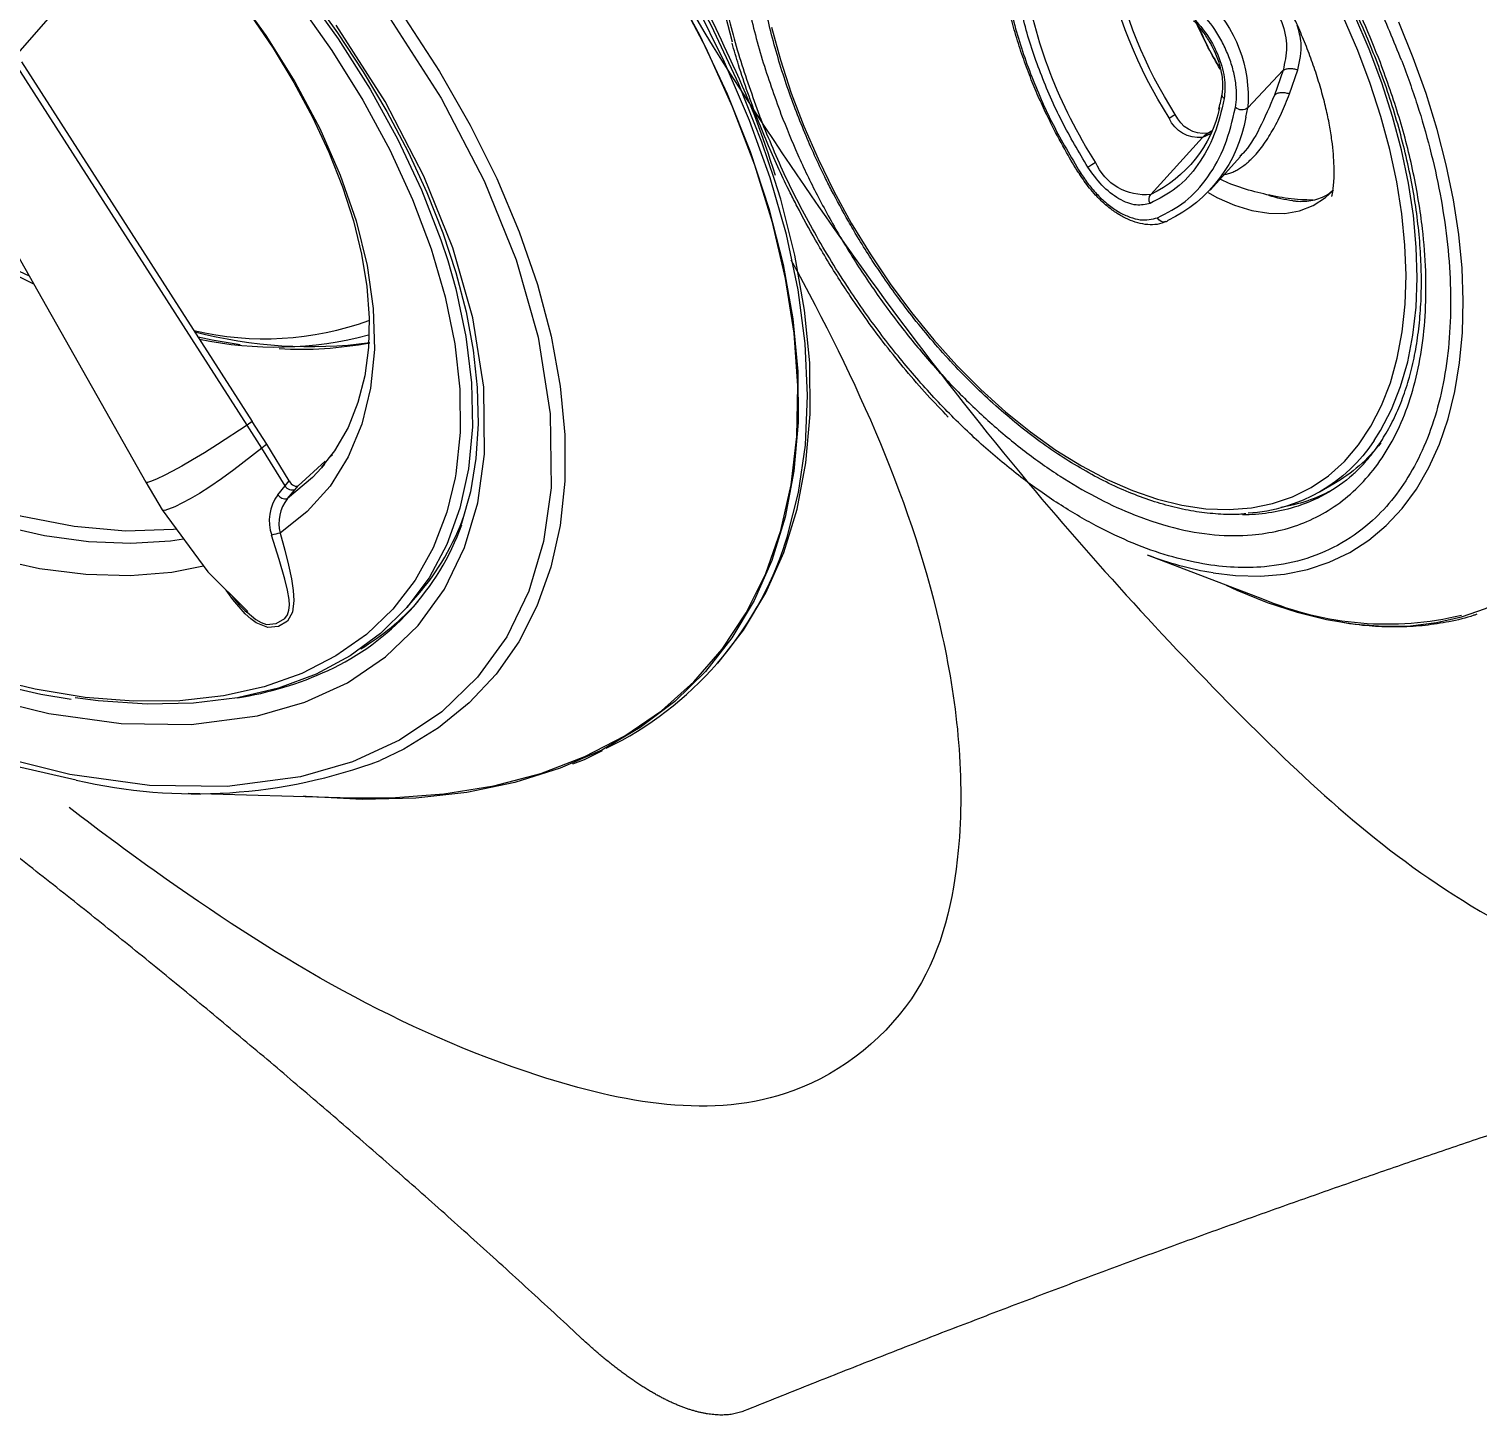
# Model space of a CAD drawing. Extents: x 528 to 612, y 788 to 934.
# Drawn here: x 598.074 to 601.722, y 871.432 to 874.921 of the extents above; entities that cross this region are included whole.
import ezdxf

# ---------------------------------------------------------------- set-up
doc = ezdxf.new("R2010")
doc.units = 0
doc.header["$MEASUREMENT"] = 0
doc.layers.add('1', color=4, linetype='Continuous')
doc.layers.add('JET', color=3, linetype='Continuous')

# ---------------------------------------------------------------- blocks, each defined once
blk = doc.blocks.new('5S-R_1644901')
at = {"layer": '1', "color": 4, "linetype": 'Continuous'}
for p, q in [((-0.1555, -0.1602), (-0.9137, -0.8059)), ((-0.724, -1.0295), (0.0521, -0.2903)), ((0.0859, -0.2861), (0.282, -0.3993)), ((0.0661, -0.2985), (-0.7129, -1.0405)), ((-0.9137, -0.8059), (-0.9744, -0.8599)), ((-0.7738, -1.0769), (-0.724, -1.0295)), ((-0.7617, -1.0869), (-0.7129, -1.0405)), ((-0.7129, -1.0405), (-0.724, -1.0295)), ((-1.6618, -1.0594), (-1.5953, -1.4659)), ((-0.8564, -1.1523), (-0.7738, -1.0769)), ((-0.8422, -1.1602), (-0.7617, -1.0869)), ((-0.7617, -1.0869), (-0.7738, -1.0769)), ((-0.8867, -1.1641), (-0.8606, -1.1787)), ((-0.8816, -1.1386), (-0.8564, -1.1523)), ((-0.8564, -1.1523), (-0.8422, -1.1602)), ((-0.8606, -1.1787), (-0.8497, -1.1847)), ((-0.8497, -1.1847), (-0.776, -1.2399)), ((-0.7836, -1.2397), (-0.7944, -1.2336)), ((-0.765, -1.2482), (-0.7568, -1.2543)), ((-1.0986, -1.5116), (-1.0625, -1.5324)), ((-1.0879, -2.3065), (-1.0783, -2.312))]:
    blk.add_line(p, q, dxfattribs=at)
at = {"layer": '1', "color": 3, "linetype": 'Continuous'}
blk.add_line((-0.1735, -1.42), (-0.2217, -1.4468), dxfattribs=at)
at = {"layer": '1', "color": 4, "linetype": 'Continuous', "flags": 128}
for points in [[(-1.6723, -0.7581), (-1.6613, -0.5432)], [(-1.5222, -0.4825), (-1.5321, -0.6772)], [(-0.2132, 1.0684), (-0.2723, 1.0217), (-0.386, 0.916), (-0.4949, 0.7982), (-0.5976, 0.6698), (-0.6927, 0.5327), (-0.7789, 0.3885), (-0.8552, 0.2393), (-0.9204, 0.0869), (-0.9738, -0.0665), (-1.0146, -0.2189), (-1.0422, -0.3683), (-1.0564, -0.5127), (-1.0569, -0.6502), (-1.0436, -0.779), (-1.0169, -0.8973), (-1.0146, -0.9035)], [(0.359, -1.1797), (0.1765, -1.3531), (-0.0069, -1.4986), (-0.1875, -1.6156), (-0.3681, -1.7071), (-0.5515, -1.7734), (-0.7341, -1.8107), (-0.8705, -1.8177), (-1, -1.8051), (-1.1237, -1.7723), (-1.2374, -1.7195), (-1.34, -1.6474), (-1.4303, -1.5566), (-1.5059, -1.4508), (-1.5681, -1.3291), (-1.627, -1.1523), (-1.6613, -0.9603), (-1.6723, -0.7581)], [(0.584, -1.8576), (0.4548, -1.9629), (0.324, -2.0581), (0.1924, -2.1425), (0.0605, -2.2158), (-0.0708, -2.2776), (-0.2009, -2.3275), (-0.329, -2.3652), (-0.4544, -2.3905), (-0.5765, -2.4034), (-0.6945, -2.4036), (-0.8079, -2.3913), (-0.916, -2.3665), (-1.0183, -2.3293), (-1.1141, -2.28), (-1.2029, -2.2187), (-1.2843, -2.1459), (-1.3579, -2.0619), (-1.4231, -1.9672), (-1.4797, -1.8623), (-1.5273, -1.7478), (-1.5658, -1.6243), (-1.5948, -1.4925), (-1.6142, -1.3531), (-1.6149, -1.3461)], [(-1.5321, -0.6772), (-1.5222, -0.8603), (-1.4911, -1.0342), (-1.4377, -1.1942), (-1.3814, -1.3044), (-1.313, -1.4003), (-1.2312, -1.4825), (-1.1383, -1.5478), (-1.0353, -1.5956), (-0.9233, -1.6253), (-0.8061, -1.6367), (-0.6825, -1.6304), (-0.5172, -1.5966), (-0.3511, -1.5366), (-0.1875, -1.4537), (-0.024, -1.3477), (0.1421, -1.216), (0.3074, -1.0589)], [(0.3469, -0.951), (0.2423, -1.0599), (0.1345, -1.16), (0.0243, -1.2505), (-0.0876, -1.3308), (-0.2002, -1.4001), (-0.3127, -1.4581), (-0.4242, -1.5042), (-0.534, -1.5381), (-0.6411, -1.5595), (-0.7447, -1.5684), (-0.7553, -1.5686)], [(-1.6837, -0.7765), (-1.6788, -0.6337), (-1.6641, -0.4862), (-1.6399, -0.3349), (-1.6061, -0.1809), (-1.5631, -0.0251), (-1.5111, 0.1315), (-1.4505, 0.2879), (-1.3815, 0.4429), (-1.3048, 0.5957), (-1.2427, 0.7077)], [(-1.1059, 0.6292), (-1.1815, 0.4905), (-1.2096, 0.4344), (-1.2536, 0.3404), (-1.2954, 0.2423), (-1.3359, 0.137), (-1.3732, 0.0273), (-1.4063, -0.0851), (-1.4344, -0.1991), (-1.4569, -0.3133), (-1.4735, -0.4268), (-1.4838, -0.5386), (-1.4876, -0.6481), (-1.4856, -0.7257)], [(-1.5953, -1.4659), (-1.5766, -1.5634), (-1.5421, -1.6921), (-1.498, -1.812), (-1.4447, -1.9223), (-1.3825, -2.0224), (-1.3115, -2.1118), (-1.2324, -2.19), (-1.1454, -2.2564), (-1.0512, -2.3109), (-0.9502, -2.353), (-0.8429, -2.3824), (-0.7301, -2.3992), (-0.6122, -2.4031), (-0.49, -2.3941), (-0.3642, -2.3723), (-0.2355, -2.3378), (-0.1045, -2.2908), (0.0279, -2.2316), (0.1611, -2.1605), (0.2943, -2.0778), (0.4268, -1.9841), (0.5578, -1.8799)], [(0.7472, -0.1679), (0.6811, -0.3012), (0.607, -0.4309), (0.5259, -0.5558), (0.4385, -0.6747), (0.3456, -0.7864), (0.2482, -0.8897), (0.1473, -0.9838), (0.0437, -1.0676), (-0.0614, -1.1404), (-0.167, -1.2013), (-0.272, -1.2499), (-0.3756, -1.2856), (-0.4765, -1.3081), (-0.5739, -1.3172), (-0.6668, -1.3127), (-0.7542, -1.2948), (-0.8353, -1.2635), (-0.9094, -1.2193), (-0.9756, -1.1625)], [(0.637, -0.3769), (0.5647, -0.4947), (0.5339, -0.541), (0.4809, -0.6157), (0.4237, -0.6903), (0.3602, -0.7664), (0.2921, -0.8413), (0.2202, -0.9134), (0.1453, -0.9813), (0.0683, -1.0442), (-0.0102, -1.1011), (-0.0893, -1.1515), (-0.1685, -1.1948), (-0.2471, -1.2308), (-0.3246, -1.2591), (-0.4005, -1.2796), (-0.4743, -1.2921), (-0.5458, -1.2966), (-0.615, -1.2927), (-0.6818, -1.2801), (-0.7464, -1.2579), (-0.7927, -1.2333)], [(0.7571, -0.4463), (0.675, -0.5808), (0.6404, -0.6335), (0.5809, -0.7189), (0.5169, -0.8046), (0.446, -0.8928), (0.3698, -0.9804), (0.2891, -1.0659), (0.2048, -1.1479), (0.1175, -1.2252), (0.028, -1.297), (-0.063, -1.3625), (-0.1551, -1.4214), (-0.2474, -1.4729), (-0.3396, -1.5168), (-0.4312, -1.5528), (-0.5216, -1.5807), (-0.6104, -1.6002), (-0.6974, -1.6111), (-0.7823, -1.6133), (-0.8649, -1.6064), (-0.8764, -1.6041)], [(-0.2217, -1.4468), (-0.2875, -1.4801), (-0.4007, -1.5282), (-0.5121, -1.564), (-0.621, -1.5872), (-0.7264, -1.5976), (-0.8277, -1.5952), (-0.9239, -1.58), (-1.0145, -1.552), (-1.0987, -1.5116), (-1.1758, -1.4589), (-1.2453, -1.3944), (-1.3066, -1.3187), (-1.3593, -1.2322), (-1.403, -1.1356), (-1.4373, -1.0297), (-1.462, -0.9153), (-1.4769, -0.7932), (-1.4805, -0.7343)], [(-0.9744, -0.8599), (-1.1057, -1.0024), (-1.1848, -1.1199)], [(-0.5291, -0.9742), (-0.531, -0.9028), (-0.5305, -0.8668)], [(-0.8422, -1.1602), (-0.8453, -1.1632), (-0.8479, -1.1666), (-0.85, -1.1702), (-0.8514, -1.1737), (-0.852, -1.177), (-0.8519, -1.1801), (-0.8511, -1.1827), (-0.8496, -1.1848)], [(-1.4056, -1.9967), (-1.3895, -2.0229), (-1.3587, -2.0635)], [(-1.0783, -2.312), (-0.9939, -2.3546), (-0.8913, -2.392), (-0.7827, -2.4169), (-0.6689, -2.4292), (-0.5504, -2.429), (-0.4279, -2.4161), (-0.3019, -2.3906), (-0.1734, -2.3528), (-0.0428, -2.3027), (0.089, -2.2407), (0.135, -2.2164)]]:
    blk.add_lwpolyline(points, dxfattribs=at)
at = {"layer": '1', "color": 3, "linetype": 'Continuous', "flags": 128}
for points in [[(0.3569, -1.225), (0.2418, -1.3358), (0.124, -1.4373), (0.0043, -1.5289), (-0.1166, -1.61), (-0.2379, -1.68), (-0.3588, -1.7385), (-0.4786, -1.7852), (-0.5964, -1.8196), (-0.7114, -1.8417), (-0.823, -1.8512), (-0.9305, -1.8481), (-1.033, -1.8325), (-1.13, -1.8043), (-1.2208, -1.7638), (-1.3048, -1.7113), (-1.3815, -1.6471), (-1.4505, -1.5716), (-1.4894, -1.5188)], [(-0.7566, -2.4167), (-0.7436, -2.4183), (-0.6276, -2.4251), (-0.5073, -2.4194), (-0.3832, -2.4011), (-0.2561, -2.3702), (-0.1265, -2.327), (0.0047, -2.2718), (0.1368, -2.2047), (0.2692, -2.1262), (0.4011, -2.0367), (0.5318, -1.9367)], [(-0.7553, -1.5686), (-0.8441, -1.5645), (-0.9385, -1.548), (-1.0272, -1.5189), (-1.1095, -1.4776), (-1.1848, -1.4242), (-1.2525, -1.3593), (-1.3121, -1.2832), (-1.3631, -1.1967), (-1.4051, -1.1002), (-1.4379, -0.9947), (-1.4612, -0.8808), (-1.4748, -0.7595), (-1.4785, -0.6316), (-1.4725, -0.4982)], [(-1.0938, -0.9893), (-1.1244, -0.9133), (-1.1526, -0.8121), (-1.1706, -0.7023), (-1.1782, -0.5851), (-1.1754, -0.4615), (-1.162, -0.3328), (-1.1384, -0.2003), (-1.1047, -0.0653), (-1.0612, 0.071), (-1.0084, 0.2071), (-0.9468, 0.3417), (-0.877, 0.4735), (-0.7996, 0.6012), (-0.7156, 0.7235), (-0.6256, 0.8393), (-0.5306, 0.9474), (-0.4315, 1.0467), (-0.3292, 1.1363), (-0.2248, 1.2152)], [(-1.0368, -0.927), (-1.0475, -0.8958), (-1.0728, -0.7983), (-1.0885, -0.6931), (-1.0946, -0.581), (-1.0908, -0.4632), (-1.0774, -0.3407), (-1.0544, -0.2147), (-1.022, -0.0865), (-0.9806, 0.0428), (-0.9304, 0.172), (-0.8721, 0.2999), (-0.8061, 0.4251), (-0.7331, 0.5466), (-0.6538, 0.6632), (-0.5689, 0.7738), (-0.4792, 0.8773), (-0.3856, 0.9728), (-0.289, 1.0593), (-0.2185, 1.1152)], [(1.1321, 0.9442), (1.135, 0.8463), (1.13, 0.7117), (1.1151, 0.5724), (1.0904, 0.4295), (1.0561, 0.284), (1.0124, 0.137), (0.9597, -0.0104), (0.8983, -0.157), (0.8289, -0.3016), (0.7517, -0.4433), (0.6676, -0.581), (0.577, -0.7135), (0.4808, -0.8399), (0.3795, -0.9592), (0.274, -1.0705), (0.1652, -1.173), (0.0537, -1.2659), (-0.0594, -1.3484), (-0.1735, -1.42)], [(0.135, -2.2164), (0.2214, -2.1671), (0.3536, -2.0823), (0.4849, -1.9868), (0.6146, -1.8811), (0.7419, -1.7658), (0.8662, -1.6414), (0.9868, -1.5087), (1.1031, -1.3685), (1.2143, -1.2214), (1.32, -1.0683), (1.4194, -0.9099), (1.5122, -0.7473), (1.5977, -0.5812), (1.6755, -0.4126), (1.7452, -0.2424), (1.8064, -0.0715), (1.8588, 0.0991), (1.902, 0.2686), (1.9359, 0.4359), (1.9602, 0.6003), (1.9748, 0.7607), (1.9797, 0.9163)], [(-0.724, -1.0295), (-0.7863, -0.9659), (-0.8127, -0.9375), (-0.8361, -0.9114), (-0.8565, -0.8878), (-0.8738, -0.8667), (-0.8882, -0.8483), (-0.8997, -0.8326), (-0.9082, -0.8198), (-0.9132, -0.8107), (-0.9139, -0.8061), (-0.9136, -0.8061)], [(-0.7738, -1.0769), (-0.8413, -1.0183), (-0.8696, -0.9916), (-0.8944, -0.9669), (-0.9158, -0.9443), (-0.9339, -0.9238), (-0.9607, -0.8896), (-0.9743, -0.8663), (-0.9748, -0.8604), (-0.974, -0.8603)], [(-0.9756, -1.1625), (-1.0152, -1.1821), (-1.0509, -1.1987), (-1.0828, -1.2122), (-1.1111, -1.2224), (-1.1354, -1.2288), (-1.1648, -1.2312), (-1.1895, -1.223), (-1.2073, -1.2029), (-1.2147, -1.1772), (-1.2084, -1.1465), (-1.2013, -1.1314), (-1.1915, -1.1151), (-1.1622, -1.0772), (-1.1424, -1.0568)], [(-1.187, -1.1186), (-1.2008, -1.1435), (-1.2058, -1.1585), (-1.2075, -1.1721), (-1.2009, -1.1961), (-1.1842, -1.2149), (-1.1737, -1.2196), (-1.1615, -1.2211), (-1.149, -1.2199), (-1.1349, -1.2164), (-1.1129, -1.2083), (-1.0866, -1.1964), (-1.0411, -1.1731), (-0.9847, -1.1427)], [(-0.7944, -1.2336), (-0.8225, -1.2159), (-0.8867, -1.1641)]]:
    blk.add_lwpolyline(points, dxfattribs=at)
at = {"layer": '1', "color": 4, "linetype": 'Continuous'}
for centre, radius, start, end in [((1.7453, -1.019), 2.2982, 142.3631, 165.2595), ((-0.3538, -0.8251), 1.3307, 177.9081, 211.4198), ((0.3792, -0.8882), 0.9136, 178.8794, 205.8641), ((0.6269, -0.9298), 1.1478, 176.2823, 198.4713), ((-1.0112, -1.2158), 0.2009, 135.6882, 151.035), ((0.3868, -0.9529), 0.9144, 187.4709, 201.868), ((-0.9292, -1.2384), 0.1106, 64.4798, 120.1057), ((-1.1039, -1.2098), 0.1368, 20.2576, 29.3854), ((-0.9328, -1.2547), 0.1016, 63.0494, 114.898), ((-0.8655, -1.1551), 0.0231, 134.4016, 202.9437), ((-0.8411, -1.1682), 0.0221, 133.9241, 208.3905), ((-0.7681, -0.9704), 0.6451, 215.6745, 261.1005), ((-0.747, -0.9889), 0.6403, 221.9975, 238.7154), ((-0.7441, -0.9776), 0.6397, 240.1475, 261.0659), ((-0.7676, -0.336), 2.0793, 304.6514, 311.6738), ((-0.6507, -1.5491), 0.874, 216.7319, 263.0428), ((-0.8376, -0.3571), 2.1029, 297.8553, 306.5478)]:
    blk.add_arc(centre, radius, start, end, dxfattribs=at)
at = {"layer": '1', "color": 3, "linetype": 'Continuous'}
for centre, radius, start, end in [((1.6942, -0.9876), 2.2275, 142.4514, 165.2151), ((0.2532, -0.8853), 0.7697, 177.5874, 210.9148), ((-0.5947, -0.8457), 0.8587, 199.7496, 215.6854)]:
    blk.add_arc(centre, radius, start, end, dxfattribs=at)
blk = doc.blocks.new('3Dir_1645101')
at = {"layer": '1', "color": 3, "linetype": 'Continuous', "lineweight": 25}
for p, q in [((1.3004, 0.2871), (1.0602, 0.4836)), ((0.2761, 0.0254), (0.2166, -0.1591)), ((1.1378, -0.012), (1.1378, 0.0295)), ((0.3054, -0.2179), (0.3415, -0.1099)), ((0.2139, -0.1755), (0.2138, -0.1868)), ((0.2139, -0.1755), (0.215, -0.1853)), ((0.2184, -0.1806), (0.2166, -0.1591)), ((0.3052, -0.2168), (0.3041, -0.2214)), ((0.2263, -0.2789), (0.2084, -0.2947)), ((0.468, -0.2772), (0.4712, -0.2816)), ((0.2084, -0.2947), (0.1707, -0.4188)), ((0.1707, -0.4188), (0.2142, -0.369)), ((0.2303, -0.4034), (0.1877, -0.4518))]:
    blk.add_line(p, q, dxfattribs=at)
at = {"layer": '1', "color": 3, "linetype": 'Continuous', "lineweight": 25, "flags": 128}
for points in [[(-1.2617, 0.3706), (-1.2252, 0.4115), (-1.1743, 0.4603), (-1.1174, 0.5068), (-1.0548, 0.5508), (-0.9867, 0.5921), (-0.9136, 0.6303), (-0.8359, 0.6654), (-0.754, 0.6971), (-0.6682, 0.7253), (-0.5813, 0.7493)], [(-0.5639, 0.6446), (-0.4809, 0.6663), (-0.3952, 0.6842), (-0.3073, 0.6982), (-0.2178, 0.7081), (-0.1272, 0.714), (-0.0361, 0.7157), (0.0549, 0.7133), (0.1454, 0.7068), (0.2347, 0.6962), (0.3222, 0.6816), (0.4075, 0.6631), (0.4901, 0.6408), (0.5693, 0.6148), (0.6448, 0.5853), (0.716, 0.5525), (0.7826, 0.5165), (0.844, 0.4776), (0.9, 0.4361), (0.9502, 0.3922), (0.9942, 0.3461), (1.0319, 0.2982), (1.0629, 0.2487), (1.0871, 0.198), (1.1043, 0.1463), (1.1144, 0.094), (1.1175, 0.0414), (1.1133, -0.0111), (1.102, -0.0633), (1.0837, -0.1149), (1.0584, -0.1654), (1.0263, -0.2147), (0.9877, -0.2623), (0.9426, -0.3081), (0.8915, -0.3517), (0.8346, -0.3928), (0.7724, -0.4312), (0.705, -0.4667), (0.6331, -0.499), (0.557, -0.5279), (0.4772, -0.5534), (0.3942, -0.5751), (0.3085, -0.593), (0.2206, -0.607), (0.1311, -0.6169)], [(0.3062, -0.7191), (0.2101, -0.7319)], [(1.1815, 0.3627), (1.2153, 0.317), (1.2477, 0.2632), (1.2732, 0.2082), (1.2917, 0.1523), (1.3031, 0.0957), (1.3073, 0.0388), (1.3043, -0.0182), (1.2941, -0.0748), (1.2768, -0.1309), (1.2524, -0.1861), (1.2211, -0.2401), (1.1831, -0.2926), (1.1385, -0.3434), (1.0876, -0.3922), (1.0307, -0.4388), (0.9681, -0.4828), (0.9, -0.524), (0.827, -0.5623), (0.7492, -0.5973), (0.6673, -0.6291), (0.5816, -0.6572), (0.4925, -0.6817), (0.4005, -0.7024), (0.3062, -0.7191)], [(1.2242, 0.3495), (1.2485, 0.3321), (1.3133, 0.2816), (1.3722, 0.2286), (1.4248, 0.1736), (1.471, 0.1166), (1.5106, 0.058), (1.5435, -0.002), (1.5693, -0.0631), (1.5881, -0.125), (1.5998, -0.1876), (1.6043, -0.2504), (1.6016, -0.3133), (1.5917, -0.3759), (1.5747, -0.4381), (1.5506, -0.4994), (1.5195, -0.5597), (1.4816, -0.6187), (1.437, -0.6761), (1.3859, -0.7316), (1.3286, -0.7851), (1.2653, -0.8363), (1.1962, -0.885), (1.1218, -0.9309)], [(0.3547, 0.0204), (0.3554, 0.0241), (0.3553, 0.0262)], [(0.344, -0.102), (0.3655, -0.1152), (0.4049, -0.144), (0.4383, -0.1753), (0.4652, -0.2086), (0.4853, -0.2434), (0.4981, -0.2794), (0.5037, -0.316), (0.5018, -0.3527), (0.4958, -0.3792)], [(1.0936, -0.1551), (1.08, -0.1812), (1.0479, -0.2314), (1.009, -0.28), (0.9637, -0.3267), (0.9122, -0.3712), (0.8548, -0.4133), (0.7918, -0.4526), (0.7237, -0.4889), (0.6509, -0.5221), (0.5738, -0.5518), (0.4929, -0.578), (0.4086, -0.6004), (0.3216, -0.6189), (0.2324, -0.6335), (0.1414, -0.6439)]]:
    blk.add_lwpolyline(points, dxfattribs=at)
at = {"layer": '1', "color": 3, "linetype": 'Continuous', "lineweight": 25}
for centre, radius, start, end in [((0.5409, -0.1585), 0.8259, 39.1368, 51.0373), ((0.8157, -0.3509), 0.8013, 16.2602, 52.7787), ((0.6906, -0.0014), 0.4609, 13.1677, 29.5607), ((0.7264, 0.0295), 0.411, 333.3172, 26.3554), ((0.1481, 0.1525), 0.00694, 151.625, 182.4367), ((0.3875, 0.1021), 0.2507, 173.9021, 179.1376), ((0.7358, -0.0135), 0.4138, 1.9823, 20.7391), ((0.0739, -1.1285), 1.236, 87.0825, 110.5036), ((0.1527, -0.0276), 0.1344, 23.2181, 96.7872), ((0.7471, 0.0137), 0.4024, 348.6725, 12.9026), ((0.295, 0.0177), 0.0204, 89.7731, 157.9153), ((0.3379, 0.0222), 0.0178, 13.0451, 97.0359), ((-0.0382, 0.0006), 0.3153, 312.0381, 4.5158), ((0.0031, -0.0059), 0.3526, 309.2732, 4.2838), ((0.7254, -0.0103), 0.4124, 337.7541, 359.7643), ((0.0749, -1.2601), 1.151, 87.1346, 109.1603), ((0.0753, -1.2806), 1.1537, 87.172, 108.148), ((1.0442, -0.1294), 0.912, 178.8098, 179.9312), ((0.1415, -0.2066), 0.0788, 23.2181, 96.7872), ((0.142, -0.1911), 0.0812, 23.2181, 96.7872), ((0.2684, -0.176), 0.0545, 161.9732, 179.5197), ((0.1535, -0.2661), 0.0123, 63.5317, 126.7838), ((0.2163, -0.4637), 0.3133, 36.5336, 47.8723), ((0.0796, -1.5181), 1.2353, 89.544, 95.269), ((0.1842, -0.2913), 0.0245, 351.994, 69.5694), ((0.0171, -0.017), 0.3372, 253.0162, 304.5699)]:
    blk.add_arc(centre, radius, start, end, dxfattribs=at)
for points, knots in [([(-0.0433, 0.8152), (-0.0756, 0.8148), (-0.1209, 0.8143), (-0.1874, 0.8109), (-0.2437, 0.8068), (-0.3103, 0.8001), (-0.3795, 0.7909), (-0.4509, 0.779), (-0.5177, 0.7658), (-0.5599, 0.7554), (-0.5785, 0.7508)], [0, 0, 0, 0, 0.175974, 0.246647, 0.363913, 0.485352, 0.615317, 0.750612, 0.889949, 1, 1, 1, 1]), ([(0.2983, -0.6903), (0.337, -0.6837), (0.4142, -0.6705), (0.5277, -0.6424), (0.6385, -0.6082), (0.7464, -0.5664), (0.8482, -0.518), (0.9428, -0.4628), (1.0278, -0.402), (1.102, -0.3359), (1.164, -0.2658), (1.2128, -0.1928), (1.2483, -0.1179), (1.2724, -0.0348), (1.2803, 0.0557), (1.2675, 0.1514), (1.2377, 0.236), (1.1971, 0.3099), (1.1491, 0.3755), (1.0896, 0.4395), (1.0172, 0.5018), (0.9334, 0.5605), (0.8378, 0.6151), (0.7324, 0.6642), (0.6179, 0.707), (0.4964, 0.7429), (0.3701, 0.771), (0.2403, 0.7915), (0.0964, 0.8054), (-0.0604, 0.8098), (-0.2264, 0.8031), (-0.3327, 0.789), (-0.385, 0.782)], [0, 0, 0, 0, 0.029125, 0.058252, 0.089125, 0.120002, 0.152161, 0.184325, 0.217169, 0.250017, 0.282861, 0.315709, 0.347868, 0.380033, 0.42117, 0.461186, 0.5, 0.529124, 0.558252, 0.589125, 0.620002, 0.652161, 0.684325, 0.717169, 0.750017, 0.782861, 0.815709, 0.847868, 0.880033, 0.92117, 0.961187, 1, 1, 1, 1]), ([(0.5093, 0.7465), (0.4845, 0.7527), (0.4336, 0.7654), (0.3547, 0.7809), (0.2751, 0.7936), (0.1991, 0.8029), (0.1326, 0.8088), (0.0724, 0.8125), (0.0157, 0.8148), (-0.0237, 0.8151), (-0.0433, 0.8152)], [0, 0, 0, 0, 0.142248, 0.291662, 0.437987, 0.577315, 0.700524, 0.792414, 0.896267, 1, 1, 1, 1]), ([(0.2983, -0.6903), (0.246, -0.6973), (0.1397, -0.7114), (-0.0263, -0.7181), (-0.183, -0.7137), (-0.327, -0.6998), (-0.4568, -0.6793), (-0.5831, -0.6512), (-0.7046, -0.6153), (-0.8191, -0.5725), (-0.9245, -0.5234), (-1.0201, -0.4688), (-1.1129, -0.4038), (-1.1982, -0.3276), (-1.27, -0.2411), (-1.3217, -0.1519), (-1.3542, -0.0597), (-1.367, 0.036), (-1.359, 0.1265), (-1.335, 0.2096), (-1.2995, 0.2845), (-1.2507, 0.3575), (-1.1887, 0.4276), (-1.1145, 0.4937), (-1.0295, 0.5545), (-0.9348, 0.6097), (-0.8222, 0.6633), (-0.6903, 0.7124), (-0.5407, 0.7545), (-0.4364, 0.7729), (-0.385, 0.782)], [0, 0, 0, 0, 0.038816, 0.0788356, 0.1199757, 0.1521421, 0.1843035, 0.2171543, 0.25, 0.2828508, 0.3156966, 0.3478629, 0.3800243, 0.4211688, 0.4611874, 0.5, 0.5388171, 0.5788356, 0.6199757, 0.6521421, 0.6843035, 0.7171543, 0.75, 0.7828508, 0.8156966, 0.8478629, 0.8800243, 0.9211688, 0.9611862, 1, 1, 1, 1]), ([(0.2756, -0.6413), (0.239, -0.6464), (0.1659, -0.6565), (0.0516, -0.6644), (-0.0658, -0.6666), (-0.1868, -0.6618), (-0.3081, -0.6502), (-0.4292, -0.631), (-0.5472, -0.6048), (-0.6606, -0.5713), (-0.7674, -0.5313), (-0.8658, -0.4855), (-0.9551, -0.4345), (-1.0417, -0.3738), (-1.1213, -0.3028), (-1.1883, -0.222), (-1.2326, -0.1456), (-1.2595, -0.0749), (-1.2738, -0.0089), (-1.2774, 0.0588), (-1.2693, 0.1287), (-1.249, 0.1987), (-1.2159, 0.2686), (-1.1703, 0.3367), (-1.1124, 0.4022), (-1.0432, 0.4639), (-0.9638, 0.5207), (-0.8755, 0.5722), (-0.7703, 0.6222), (-0.6472, 0.668), (-0.5076, 0.7073), (-0.4102, 0.7245), (-0.3623, 0.733)], [0, 0, 0, 0, 0.029125, 0.058252, 0.089124, 0.120002, 0.152161, 0.184325, 0.217169, 0.250017, 0.282861, 0.315709, 0.347868, 0.380033, 0.42117, 0.461185, 0.5, 0.529123, 0.558252, 0.589124, 0.620002, 0.652161, 0.684325, 0.717169, 0.750017, 0.782861, 0.815709, 0.847868, 0.880033, 0.92117, 0.961187, 1, 1, 1, 1]), ([(-0.3623, 0.733), (-0.3257, 0.7381), (-0.2526, 0.7482), (-0.1382, 0.7561), (-0.0209, 0.7583), (0.1001, 0.7536), (0.2215, 0.7419), (0.3425, 0.7228), (0.4605, 0.6965), (0.5739, 0.663), (0.6807, 0.6231), (0.7792, 0.5772), (0.8684, 0.5263), (0.955, 0.4655), (1.0347, 0.3945), (1.1017, 0.3137), (1.1459, 0.2373), (1.1728, 0.1666), (1.1871, 0.1007), (1.1907, 0.0329), (1.1826, -0.037), (1.1623, -0.107), (1.1292, -0.1769), (1.0837, -0.245), (1.0257, -0.3105), (0.9565, -0.3722), (0.8771, -0.429), (0.7888, -0.4805), (0.6837, -0.5305), (0.5605, -0.5763), (0.4209, -0.6156), (0.3235, -0.6328), (0.2756, -0.6413)], [0, 0, 0, 0, 0.029125, 0.058252, 0.089124, 0.120002, 0.152161, 0.184325, 0.217169, 0.250017, 0.282861, 0.315709, 0.347868, 0.380033, 0.42117, 0.461185, 0.5, 0.529123, 0.558252, 0.589124, 0.620002, 0.652161, 0.684325, 0.717169, 0.750017, 0.782861, 0.815709, 0.847868, 0.880033, 0.92117, 0.961187, 1, 1, 1, 1]), ([(-0.0433, 0.7197), (-0.0736, 0.7193), (-0.1159, 0.7188), (-0.178, 0.7154), (-0.2304, 0.7113), (-0.2924, 0.7046), (-0.3566, 0.6955), (-0.4227, 0.6837), (-0.4893, 0.6693), (-0.5558, 0.6522), (-0.6214, 0.6323), (-0.6854, 0.6098), (-0.7474, 0.5848), (-0.807, 0.5573), (-0.8637, 0.5274), (-0.9173, 0.4953), (-0.9674, 0.4611), (-1.0137, 0.4248), (-1.0561, 0.3866), (-1.0943, 0.3466), (-1.1279, 0.3049), (-1.156, 0.2637), (-1.1704, 0.236), (-1.1771, 0.2231)], [0, 0, 0, 0, 0.059741, 0.083635, 0.123283, 0.164312, 0.208193, 0.253846, 0.300834, 0.348809, 0.397526, 0.446809, 0.496527, 0.546584, 0.596913, 0.647466, 0.698217, 0.749152, 0.800275, 0.851608, 0.90319, 0.955086, 1, 1, 1, 1]), ([(1.0929, 0.2174), (1.0906, 0.2225), (1.0813, 0.2433), (1.0595, 0.2786), (1.0275, 0.323), (0.99, 0.3658), (0.9477, 0.4069), (0.9007, 0.4461), (0.8493, 0.4832), (0.7936, 0.518), (0.7341, 0.5505), (0.671, 0.5804), (0.6047, 0.6077), (0.5356, 0.6321), (0.4641, 0.6536), (0.3909, 0.6722), (0.3167, 0.6875), (0.2432, 0.6997), (0.1738, 0.7084), (0.113, 0.7139), (0.0569, 0.7174), (0.0063, 0.7194), (-0.0281, 0.7196), (-0.0433, 0.7197)], [0, 0, 0, 0, 0.017721, 0.071155, 0.124626, 0.178112, 0.231592, 0.285049, 0.338467, 0.391831, 0.445123, 0.498325, 0.551409, 0.604332, 0.657022, 0.70935, 0.761063, 0.811595, 0.859346, 0.900335, 0.932571, 0.970029, 1, 1, 1, 1]), ([(0.0797, 0.1571), (0.054, 0.1567), (0.018, 0.1562), (-0.0347, 0.1528), (-0.0792, 0.1488), (-0.1316, 0.1421), (-0.1856, 0.133), (-0.2407, 0.1214), (-0.2959, 0.1072), (-0.3495, 0.0908), (-0.3833, 0.078), (-0.3998, 0.0718)], [0, 0, 0, 0, 0.151387, 0.212132, 0.31284, 0.416974, 0.528252, 0.643894, 0.762783, 0.884033, 1, 1, 1, 1]), ([(-0.3927, 0.0696), (-0.3528, 0.0837), (-0.2727, 0.112), (-0.1387, 0.1389), (0.0005, 0.1543), (0.0945, 0.1529), (0.1411, 0.1522)], [0, 0, 0, 0, 0.2482384, 0.5, 0.7517616, 1, 1, 1, 1]), ([(0.142, 0.1557), (0.1407, 0.1558), (0.12, 0.157), (0.0992, 0.157), (0.0797, 0.1571)], [0, 0, 0, 0, 0.060343, 1, 1, 1, 1]), ([(0.1411, 0.1522), (0.1532, 0.1513), (0.1772, 0.1496), (0.2123, 0.1424), (0.2456, 0.1318), (0.2755, 0.1174), (0.3003, 0.1001), (0.3253, 0.0749), (0.3316, 0.0537), (0.3357, 0.0398)], [0, 0, 0, 0, 0.12101, 0.242056, 0.37122, 0.500455, 0.629619, 0.758853, 1, 1, 1, 1]), ([(0.3545, 0.0262), (0.3542, 0.0299), (0.3533, 0.0414), (0.3453, 0.0597), (0.3317, 0.0802), (0.3133, 0.0986), (0.2912, 0.1146), (0.2663, 0.1279), (0.2388, 0.1388), (0.2118, 0.1465), (0.1864, 0.1514), (0.1641, 0.1546), (0.1493, 0.1551), (0.1419, 0.1553)], [0, 0, 0, 0, 0.05236, 0.159096, 0.266828, 0.374256, 0.480102, 0.58337, 0.682684, 0.78612, 0.861973, 0.931219, 1, 1, 1, 1]), ([(1.6016, -0.1619), (1.6012, -0.1593), (1.5974, -0.1356), (1.5843, -0.0931), (1.5623, -0.0347), (1.5349, 0.0209), (1.5018, 0.0753), (1.4702, 0.1204), (1.4477, 0.1466), (1.4399, 0.1556)], [0, 0, 0, 0, 0.023451, 0.212456, 0.38553, 0.559109, 0.733154, 0.907591, 1, 1, 1, 1]), ([(0.1382, 0.1287), (0.0938, 0.1294), (0.0044, 0.1307), (-0.1281, 0.1161), (-0.2556, 0.0905), (-0.3319, 0.0635), (-0.3697, 0.0502)], [0, 0, 0, 0, 0.248238, 0.5, 0.751762, 1, 1, 1, 1]), ([(0.2951, 0.0381), (0.2917, 0.0493), (0.2847, 0.0723), (0.2483, 0.1017), (0.1974, 0.1227), (0.1575, 0.1268), (0.1382, 0.1287)], [0, 0, 0, 0, 0.241904, 0.5, 0.758096, 1, 1, 1, 1]), ([(0.159, -0.2551), (0.1822, -0.2332), (0.2288, -0.1892), (0.2732, -0.1156), (0.2985, -0.0391), (0.2962, 0.0125), (0.2951, 0.0381)], [0, 0, 0, 0, 0.248238, 0.5, 0.751762, 1, 1, 1, 1]), ([(0.3357, 0.0398), (0.3369, 0.0129), (0.3393, -0.0413), (0.3127, -0.1217), (0.2661, -0.1991), (0.2171, -0.2453), (0.1927, -0.2683)], [0, 0, 0, 0, 0.248238, 0.5, 0.751762, 1, 1, 1, 1]), ([(1.1415, -0.0602), (1.1409, -0.0646), (1.1378, -0.0841), (1.1265, -0.1185), (1.1078, -0.1631), (1.0834, -0.2067), (1.054, -0.2493), (1.0195, -0.2907), (0.98, -0.3306), (0.9359, -0.3691), (0.8871, -0.4058), (0.8341, -0.4407), (0.7769, -0.4734), (0.7159, -0.5039), (0.6515, -0.532), (0.5839, -0.5576), (0.5136, -0.5804), (0.4411, -0.6004), (0.367, -0.6174), (0.2924, -0.6314), (0.2195, -0.6421), (0.153, -0.6494), (0.0943, -0.654), (0.0305, -0.6575), (-0.015, -0.658), (-0.0433, -0.6583)], [0, 0, 0, 0, 0.013958, 0.062301, 0.11018, 0.157639, 0.204763, 0.25164, 0.298349, 0.34495, 0.391485, 0.437977, 0.484435, 0.530859, 0.57724, 0.62355, 0.669744, 0.715742, 0.761397, 0.806417, 0.850101, 0.890235, 0.922261, 0.95144, 1, 1, 1, 1]), ([(0.4921, -0.3226), (0.4866, -0.3134), (0.4706, -0.2863), (0.4382, -0.2448), (0.3955, -0.1988), (0.359, -0.1654), (0.3357, -0.1492), (0.3297, -0.145)], [0, 0, 0, 0, 0.132071, 0.389914, 0.649076, 0.909353, 1, 1, 1, 1]), ([(0.3241, -0.1579), (0.3253, -0.1613), (0.3276, -0.168), (0.3297, -0.1788), (0.3308, -0.19), (0.3308, -0.2019), (0.3297, -0.2144), (0.3276, -0.2273), (0.3226, -0.2485), (0.3116, -0.279), (0.2905, -0.3197), (0.2638, -0.3611), (0.2414, -0.3894), (0.2303, -0.4034)], [0, 0, 0, 0, 0.059876, 0.118012, 0.174421, 0.23176, 0.290278, 0.34744, 0.403278, 0.560615, 0.711399, 0.857171, 1, 1, 1, 1]), ([(0.2142, -0.369), (0.2328, -0.3444), (0.2701, -0.295), (0.2984, -0.2439), (0.3034, -0.221), (0.3042, -0.2175)], [0, 0, 0, 0, 0.459129, 0.917961, 1, 1, 1, 1]), ([(-0.0554, -0.2883), (-0.037, -0.2921), (0.0011, -0.3002), (0.0634, -0.2966), (0.1204, -0.2817), (0.1464, -0.2638), (0.159, -0.2551)], [0, 0, 0, 0, 0.241904, 0.5, 0.758096, 1, 1, 1, 1]), ([(0.1753, -0.2293), (0.1743, -0.2303), (0.1658, -0.2396), (0.1552, -0.2483), (0.1458, -0.256)], [0, 0, 0, 0, 0.111168, 1, 1, 1, 1]), ([(0.1927, -0.2683), (0.1854, -0.2739), (0.1709, -0.2851), (0.1425, -0.299), (0.1099, -0.3103), (0.0733, -0.3181), (0.0351, -0.3218), (-0.0153, -0.3218), (-0.0503, -0.3143), (-0.0731, -0.3094)], [0, 0, 0, 0, 0.12101, 0.242056, 0.37122, 0.500455, 0.629619, 0.758853, 1, 1, 1, 1]), ([(0.0185, -0.2944), (0.008, -0.2941), (-0.0068, -0.2936), (-0.0278, -0.2905), (-0.0404, -0.2882), (-0.0482, -0.2858), (-0.0499, -0.2852)], [0, 0, 0, 0, 0.442759, 0.621644, 0.914513, 1, 1, 1, 1]), ([(-0.0345, -0.2889), (-0.0116, -0.2867), (0.0302, -0.2826), (0.0725, -0.2834), (0.0917, -0.2838)], [0, 0, 0, 0, 0.547552, 1, 1, 1, 1]), ([(0.146, -0.2561), (0.1453, -0.2568), (0.1408, -0.2612), (0.1289, -0.2686), (0.1101, -0.278), (0.0897, -0.285), (0.0697, -0.2897), (0.0505, -0.2928), (0.0335, -0.2942), (0.0224, -0.2944), (0.0185, -0.2944)], [0, 0, 0, 0, 0.0286441, 0.194703, 0.3566034, 0.5334887, 0.6657013, 0.781428, 0.9252772, 1, 1, 1, 1]), ([(0.4704, -0.2807), (0.471, -0.2815), (0.4769, -0.2891), (0.4844, -0.303), (0.4928, -0.3225), (0.4972, -0.3423), (0.4985, -0.3603), (0.4959, -0.3729), (0.4948, -0.3781)], [0, 0, 0, 0, 0.020492, 0.19896, 0.387184, 0.593187, 0.831508, 1, 1, 1, 1]), ([(0.5071, -0.3675), (0.5072, -0.3674), (0.5077, -0.3667), (0.5054, -0.3693), (0.4992, -0.3748), (0.4879, -0.3836), (0.4719, -0.3945), (0.4509, -0.407), (0.4248, -0.4206), (0.3939, -0.4346), (0.3584, -0.4486), (0.3186, -0.462), (0.2749, -0.4745), (0.2282, -0.4856), (0.1794, -0.495), (0.1299, -0.5024), (0.0847, -0.5074), (0.0441, -0.5106), (0.003, -0.5126), (-0.047, -0.5136), (-0.0932, -0.5125), (-0.1361, -0.5102), (-0.1726, -0.5073), (-0.2152, -0.5025), (-0.2588, -0.4962), (-0.3025, -0.4881), (-0.3454, -0.4786), (-0.3865, -0.4676), (-0.4251, -0.4556), (-0.4605, -0.4427), (-0.4922, -0.4295), (-0.5199, -0.4164), (-0.5433, -0.4037), (-0.5623, -0.3921), (-0.5768, -0.382), (-0.5869, -0.3739), (-0.5924, -0.369), (-0.5944, -0.3667), (-0.5939, -0.3673), (-0.5939, -0.3674)], [0, 0, 0, 0, 0.00295, 0.033588, 0.063579, 0.093265, 0.122884, 0.152586, 0.18253, 0.212808, 0.243458, 0.274463, 0.305752, 0.337178, 0.368458, 0.398942, 0.428266, 0.449173, 0.470532, 0.499965, 0.535793, 0.550531, 0.574884, 0.600065, 0.626904, 0.654667, 0.683021, 0.711698, 0.740503, 0.769297, 0.79799, 0.82654, 0.854952, 0.883281, 0.911639, 0.940196, 0.969113, 0.998675, 1, 1, 1, 1]), ([(0.2303, -0.4034), (0.2276, -0.4007), (0.2221, -0.3952), (0.2165, -0.3858), (0.2134, -0.3767), (0.2139, -0.3715), (0.2142, -0.369)], [0, 0, 0, 0, 0.244349, 0.5, 0.755651, 1, 1, 1, 1]), ([(-0.0616, -0.4547), (-0.0411, -0.4628), (-0.0005, -0.4789), (0.0656, -0.4788), (0.1267, -0.4593), (0.156, -0.4323), (0.1707, -0.4188)], [0, 0, 0, 0, 0.251061, 0.499999, 0.748938, 1, 1, 1, 1]), ([(0.1707, -0.4188), (0.1708, -0.4211), (0.1708, -0.4258), (0.1743, -0.4345), (0.1799, -0.4435), (0.1852, -0.4491), (0.1877, -0.4518)], [0, 0, 0, 0, 0.24509, 0.500756, 0.756019, 1, 1, 1, 1]), ([(0.1877, -0.4518), (0.171, -0.4674), (0.1437, -0.4927), (0.1048, -0.5027), (0.0897, -0.5066)], [0, 0, 0, 0, 0.6113299, 1, 1, 1, 1])]:
    blk.add_open_spline(points, degree=3, knots=knots, dxfattribs=at)
blk = doc.blocks.new('2018 FLASH')
at = {"layer": '1'}
for points, knots in [([(71.9162, 71.401), (71.9071, 71.4043), (71.81, 71.4386), (71.5969, 71.4846), (71.3107, 71.2208), (71.4868, 70.5163), (71.9383, 69.7552), (72.5712, 68.8981), (73.1821, 68.2354), (73.7036, 67.7653), (74.3365, 67.5125), (74.5835, 67.8239), (74.6222, 68.2197), (74.5205, 68.5234), (74.4451, 68.7487)], [3.744708, 3.744708, 3.744708, 3.744708, 3.773411, 4.046879, 4.357181, 4.741157, 6.043463, 7.076971, 7.927093, 8.701511, 9.318719, 9.538315, 9.782644, 10.485168, 10.485168, 10.485168, 10.485168]), ([(72.0278, 69.4207), (72.1925, 69.1197), (72.4123, 68.6397), (72.4786, 67.9928), (72.3789, 67.5513), (71.9742, 67.2272), (71.2252, 67.3715), (70.6555, 67.7104), (70.2906, 67.9803), (70.2102, 68.0423)], [5.757841, 5.757841, 5.757841, 5.757841, 6.778673, 7.320333, 7.686798, 8.089276, 8.732206, 9.79058, 10.095061, 10.095061, 10.095061, 10.095061])]:
    blk.add_open_spline(points, degree=3, knots=knots, dxfattribs=at)
at = {"layer": '1', "linetype": 'Continuous', "lineweight": 25}
for points, knots in [([(71.5031, 66.7032), (71.4818, 66.723), (71.4391, 66.7626), (71.3748, 66.8217), (71.3103, 66.8806), (71.2454, 66.9393), (71.1803, 66.9978), (71.1149, 67.0561), (71.0493, 67.1141), (70.9833, 67.172), (70.9171, 67.2295), (70.8506, 67.2869), (70.7839, 67.344), (70.7168, 67.4009), (70.6495, 67.4575), (70.5819, 67.5139), (70.5141, 67.5701), (70.4459, 67.626), (70.3775, 67.6817), (70.3088, 67.7372), (70.2399, 67.7923), (70.1706, 67.8473), (70.1011, 67.902), (70.0313, 67.9564), (69.9613, 68.0106), (69.8909, 68.0645), (69.8203, 68.1181), (69.7494, 68.1715), (69.6783, 68.2247), (69.6068, 68.2775), (69.5351, 68.3301), (69.4631, 68.3824), (69.3909, 68.4345), (69.3183, 68.4863), (69.2455, 68.5377), (69.1725, 68.589), (69.1235, 68.6229), (69.099, 68.6398)], [0, 0, 0, 0, 0.028567, 0.057135, 0.085703, 0.114271, 0.14284, 0.171409, 0.199979, 0.228549, 0.257119, 0.285689, 0.31426, 0.342831, 0.371403, 0.399974, 0.428546, 0.457118, 0.48569, 0.514262, 0.542835, 0.571407, 0.59998, 0.628553, 0.657126, 0.685699, 0.714272, 0.742844, 0.771417, 0.79999, 0.828563, 0.857136, 0.885709, 0.914282, 0.942855, 0.971427, 1, 1, 1, 1]), ([(76.1579, 67.9502), (76.1152, 67.9378), (76.0298, 67.9131), (75.9014, 67.8757), (75.7727, 67.838), (75.6436, 67.7999), (75.5143, 67.7615), (75.3845, 67.7227), (75.2544, 67.6836), (75.1238, 67.644), (74.9929, 67.604), (74.8614, 67.5636), (74.7295, 67.5226), (74.597, 67.4811), (74.464, 67.4391), (74.3303, 67.3963), (74.1959, 67.3529), (74.0607, 67.3088), (73.9248, 67.2639), (73.788, 67.2181), (73.6503, 67.1715), (73.5116, 67.1239), (73.3719, 67.0752), (73.2311, 67.0254), (73.0891, 66.9745), (72.9459, 66.9224), (72.8015, 66.869), (72.6559, 66.8144), (72.509, 66.7585), (72.3609, 66.7014), (72.2116, 66.643), (72.0613, 66.5836), (71.9604, 66.5431), (71.9099, 66.5229)], [0, 0, 0, 0, 0.032259, 0.064517, 0.096775, 0.129033, 0.161291, 0.193549, 0.225807, 0.258066, 0.290324, 0.322582, 0.35484, 0.387099, 0.419357, 0.451614, 0.483872, 0.516129, 0.548386, 0.580643, 0.612901, 0.645159, 0.677417, 0.709676, 0.741934, 0.774194, 0.806453, 0.838712, 0.870972, 0.90323, 0.935487, 0.967743, 1, 1, 1, 1]), ([(71.9099, 66.5229), (71.9078, 66.5221), (71.9038, 66.5206), (71.8974, 66.5186), (71.8909, 66.5169), (71.8843, 66.5154), (71.8774, 66.5143), (71.8704, 66.5134), (71.8633, 66.5129), (71.856, 66.5126), (71.8486, 66.5126), (71.841, 66.5129), (71.8333, 66.5135), (71.8254, 66.5144), (71.8174, 66.5155), (71.8093, 66.517), (71.801, 66.5187), (71.7926, 66.5207), (71.7841, 66.523), (71.7755, 66.5255), (71.7668, 66.5284), (71.758, 66.5315), (71.7491, 66.5349), (71.74, 66.5386), (71.7309, 66.5426), (71.7216, 66.5468), (71.7123, 66.5513), (71.7029, 66.5561), (71.6934, 66.5612), (71.6838, 66.5665), (71.6742, 66.5721), (71.6645, 66.5779), (71.6547, 66.584), (71.6449, 66.5903), (71.635, 66.5969), (71.625, 66.6037), (71.615, 66.6108), (71.605, 66.6181), (71.5949, 66.6256), (71.5848, 66.6334), (71.5746, 66.6413), (71.5645, 66.6495), (71.5543, 66.6579), (71.5441, 66.6666), (71.5338, 66.6754), (71.5236, 66.6844), (71.5133, 66.6937), (71.5065, 66.7), (71.5031, 66.7032)], [0, 0, 0, 0, 0.02174, 0.04348, 0.065219, 0.086959, 0.1087, 0.130441, 0.152183, 0.173926, 0.19567, 0.217414, 0.239158, 0.260902, 0.282646, 0.304389, 0.326131, 0.347872, 0.369612, 0.391351, 0.413088, 0.434823, 0.456557, 0.47829, 0.500022, 0.521754, 0.543486, 0.565219, 0.586954, 0.60869, 0.630427, 0.652167, 0.673908, 0.695651, 0.717395, 0.73914, 0.760885, 0.78263, 0.804375, 0.82612, 0.847863, 0.869604, 0.891344, 0.913081, 0.934815, 0.956547, 0.978275, 1, 1, 1, 1])]:
    blk.add_open_spline(points, degree=3, knots=knots, dxfattribs=at)
at = {"layer": 'JET', "rotation": 79.0657201778962}
blk.add_blockref('5S-R_1644901', (69.7849, 69.9113), dxfattribs=at)
at = {"layer": 'JET', "xscale": -1, "rotation": 119.8038135133842}
blk.add_blockref('3Dir_1645101', (72.8185, 69.8382), dxfattribs=at)

msp = doc.modelspace()

# ---------------------------------------------------------------- block references
at = {"layer": '1'}
msp.add_blockref('2018 FLASH', (527.9647, 804.9191), dxfattribs=at)

doc.saveas('drawing.dxf')
